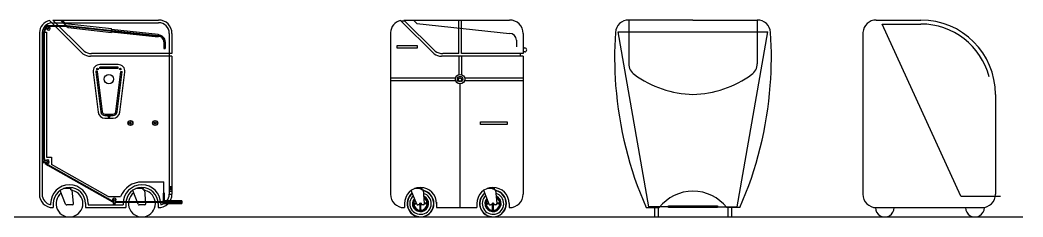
# Model space of a CAD drawing. Header units: millimetres. Extents: x 1077.9 to 1156.3, y 218.3 to 239.8.
# Drawn here: x 1099.21 to 1106.68, y 234.84 to 236.31 of the extents above; entities that cross this region are included whole.
import ezdxf

# ---------------------------------------------------------------- set-up
doc = ezdxf.new("R2010")
doc.units = ezdxf.units.MM

msp = doc.modelspace()

# ---------------------------------------------------------------- linework, layer by layer
for p, q in [((1099.4326, 236.3107), (1099.6822, 236.0611)), ((1099.4576, 236.3138), (1100.2448, 236.3138)), ((1099.4576, 236.3138), (1099.6905, 236.081)), ((1099.5142, 236.3138), (1099.5543, 236.2737)), ((1099.5283, 236.3138), (1099.5533, 236.2888)), ((1102.0464, 236.3107), (1102.296, 236.0611)), ((1102.0505, 236.3065), (1102.0787, 236.3065)), ((1102.0713, 236.3138), (1102.8586, 236.3138)), ((1102.0713, 236.3138), (1102.3042, 236.081)), ((1102.1421, 236.3138), (1102.1671, 236.2888)), ((1102.4796, 236.0638), (1102.4796, 236.3138)), ((1102.4995, 236.0638), (1102.4995, 236.3138)), ((1104.2237, 236.3138), (1103.7458, 236.3138)), ((1103.7458, 236.3138), (1103.7458, 235.9878)), ((1104.2237, 236.3138), (1104.7016, 236.3138)), ((1104.7016, 236.3138), (1104.7016, 235.9878)), ((1105.5886, 236.3138), (1105.9202, 236.3138)), ((1099.3979, 236.2699), (1099.4019, 236.2658)), ((1099.4019, 236.2658), (1099.4103, 236.2742)), ((1099.4026, 236.2652), (1099.411, 236.2736)), ((1099.4197, 236.2481), (1099.4026, 236.2652)), ((1099.4061, 236.2784), (1099.4103, 236.2742)), ((1099.4281, 236.2564), (1099.411, 236.2736)), ((1099.4225, 236.2481), (1099.4281, 236.2536)), ((1099.4495, 236.2938), (1100.2448, 236.2938)), ((1099.5533, 236.2888), (1099.8958, 236.2516)), ((1099.5543, 236.2737), (1099.5653, 236.2737)), ((1099.5653, 236.2652), (1099.5628, 236.2652)), ((1099.5628, 236.2652), (1099.5713, 236.2567)), ((1099.5653, 236.2737), (1099.5653, 236.2652)), ((1099.5713, 236.2567), (1099.8958, 236.2214)), ((1099.8958, 236.2214), (1099.8958, 236.2516)), ((1099.8958, 236.2466), (1100.2427, 236.2088)), ((1102.1671, 236.2888), (1102.8568, 236.2138)), ((1106.2172, 234.9989), (1105.6326, 236.2838)), ((1105.6326, 236.2838), (1105.9202, 236.2838)), ((1099.3578, 236.2204), (1099.3578, 235.0138)), ((1099.3778, 236.2196), (1099.3778, 235.0138)), ((1099.392, 236.2243), (1099.3783, 236.2243)), ((1099.397, 236.2242), (1099.4111, 236.2242)), ((1099.4111, 236.2242), (1099.4111, 235.2898)), ((1099.8958, 236.2264), (1100.2427, 236.1887)), ((1100.2427, 236.2088), (1100.2427, 236.1887)), ((1100.2584, 236.1883), (1100.2619, 236.1977)), ((1100.277, 236.1743), (1100.2851, 236.1801)), ((1100.3248, 236.2138), (1100.3248, 235.0138)), ((1100.3448, 236.2138), (1100.3448, 236.0638)), ((1101.9716, 236.2204), (1101.9716, 235.0138)), ((1102.9086, 236.1638), (1102.9086, 236.1138)), ((1102.9586, 236.2138), (1102.9586, 236.0638)), ((1103.6669, 236.2262), (1104.7806, 236.2262)), ((1103.8952, 234.9201), (1103.6669, 236.2262)), ((1104.5522, 234.9201), (1104.7806, 236.2262)), ((1105.4888, 236.2204), (1105.4888, 235.0138)), ((1100.2846, 236.1507), (1100.2846, 236.1007)), ((1100.2846, 236.1507), (1100.2946, 236.1507)), ((1100.2846, 236.1007), (1100.2946, 236.1007)), ((1100.2946, 236.1507), (1100.2946, 236.1007)), ((1100.3448, 236.0439), (1099.7382, 236.0439)), ((1100.3448, 236.0638), (1099.7465, 236.0638)), ((1100.3448, 236.0439), (1100.3448, 235.0138)), ((1102.9586, 236.0439), (1102.3519, 236.0439)), ((1102.4796, 236.0638), (1102.3602, 236.0638)), ((1102.4796, 236.0439), (1102.4796, 235.9062)), ((1102.9586, 236.0638), (1102.4995, 236.0638)), ((1102.4995, 236.0439), (1102.4995, 235.9062)), ((1102.9379, 236.0638), (1102.9379, 236.0439)), ((1102.9586, 236.0439), (1102.9586, 235.0138)), ((1099.7875, 235.9315), (1099.7775, 235.9315)), ((1099.7865, 235.9437), (1099.7945, 235.9517)), ((1099.8075, 235.9515), (1099.8075, 235.9615)), ((1099.9442, 235.9515), (1099.9442, 235.9615)), ((1099.9652, 235.9437), (1099.9571, 235.9517)), ((1099.964, 235.929), (1099.9741, 235.929)), ((1101.9718, 235.8826), (1102.456, 235.8826)), ((1101.9718, 235.8627), (1102.456, 235.8627)), ((1102.5231, 235.8826), (1102.9588, 235.8826)), ((1102.5231, 235.8627), (1102.9588, 235.8627)), ((1102.4896, 234.9138), (1102.4896, 235.8376)), ((1106.4758, 235.7582), (1106.4758, 235.0138)), ((1099.8718, 235.588), (1099.8799, 235.596)), ((1100.0316, 235.5411), (1100.0396, 235.5492)), ((1100.2158, 235.5411), (1100.2239, 235.5492)), ((1099.3778, 235.2621), (1099.3898, 235.2621)), ((1099.3898, 235.2621), (1099.3898, 235.2502)), ((1099.4157, 235.2621), (1099.3907, 235.2621)), ((1099.3907, 235.2621), (1099.3907, 235.2502)), ((1099.4111, 235.2898), (1099.4474, 235.2898)), ((1099.4177, 235.2601), (1099.4177, 235.2522)), ((1099.4474, 235.2898), (1099.4474, 235.2353)), ((1099.3778, 235.2502), (1099.3898, 235.2502)), ((1099.4157, 235.2502), (1099.3907, 235.2502)), ((1099.553, 234.9402), (1099.5128, 235.0422)), ((1099.5921, 235.0554), (1099.5374, 235.0554)), ((1099.5807, 235.0588), (1099.5473, 235.0588)), ((1099.5921, 235.06), (1099.5514, 235.06)), ((1099.5921, 235.06), (1099.5921, 235.0608)), ((1099.5921, 235.0608), (1099.5941, 235.0608)), ((1099.5921, 235.0454), (1099.5921, 235.0554)), ((1099.5921, 235.0454), (1099.6027, 235.0454)), ((1099.5941, 235.0608), (1099.5941, 235.0632)), ((1099.6116, 234.9438), (1099.6027, 235.0454)), ((1100.0925, 234.9402), (1100.0523, 235.0422)), ((1100.1316, 235.0554), (1100.0769, 235.0554)), ((1100.1202, 235.0588), (1100.0868, 235.0588)), ((1100.1316, 235.06), (1100.0909, 235.06)), ((1100.1215, 235.105), (1100.2833, 235.105)), ((1100.1316, 235.06), (1100.1316, 235.0608)), ((1100.1316, 235.0608), (1100.1336, 235.0608)), ((1100.1316, 235.0454), (1100.1316, 235.0554)), ((1100.1316, 235.0454), (1100.1422, 235.0454)), ((1100.1336, 235.0608), (1100.1336, 235.0632)), ((1100.1511, 234.9438), (1100.1422, 235.0454)), ((1100.2833, 235.0204), (1100.2833, 235.105)), ((1100.3248, 235.0707), (1100.3448, 235.0707)), ((1100.3248, 235.0679), (1100.3448, 235.0679)), ((1100.3248, 235.0657), (1100.3448, 235.0657)), ((1100.3248, 235.0597), (1100.3448, 235.0597)), ((1100.3248, 235.0497), (1100.3448, 235.0497)), ((1100.3248, 235.0375), (1100.3448, 235.0375)), ((1102.1668, 234.9402), (1102.1265, 235.0422)), ((1102.2059, 235.0554), (1102.1511, 235.0554)), ((1102.1944, 235.0588), (1102.161, 235.0588)), ((1102.2059, 235.06), (1102.1651, 235.06)), ((1102.2059, 235.0608), (1102.1684, 235.0608)), ((1102.207, 235.0616), (1102.1722, 235.0616)), ((1102.2059, 235.06), (1102.2059, 235.0608)), ((1102.2059, 235.0608), (1102.2078, 235.0608)), ((1102.2059, 235.0454), (1102.2059, 235.0554)), ((1102.2059, 235.0454), (1102.2164, 235.0454)), ((1102.207, 235.0616), (1102.207, 235.0633)), ((1102.2078, 235.0608), (1102.2078, 235.0632)), ((1102.2253, 234.9438), (1102.2164, 235.0454)), ((1102.7063, 234.9402), (1102.666, 235.0422)), ((1102.7454, 235.0554), (1102.6906, 235.0554)), ((1102.7339, 235.0588), (1102.7006, 235.0588)), ((1102.7454, 235.06), (1102.7046, 235.06)), ((1102.7454, 235.0608), (1102.7079, 235.0608)), ((1102.7465, 235.0616), (1102.7117, 235.0616)), ((1102.7454, 235.06), (1102.7454, 235.0608)), ((1102.7454, 235.0608), (1102.7473, 235.0608)), ((1102.7454, 235.0454), (1102.7454, 235.0554)), ((1102.7454, 235.0454), (1102.7559, 235.0454)), ((1102.7465, 235.0616), (1102.7465, 235.0633)), ((1102.7473, 235.0608), (1102.7473, 235.0632)), ((1102.7648, 234.9438), (1102.7559, 235.0454)), ((1099.8694, 234.9964), (1099.9621, 234.9964)), ((1099.9099, 234.9695), (1099.9099, 234.9465)), ((1099.9119, 234.9715), (1099.9197, 234.9715)), ((1099.9217, 234.9695), (1099.9217, 234.9465)), ((1100.4173, 234.9638), (1100.2783, 234.9638)), ((1100.2783, 234.9439), (1100.2783, 234.9638)), ((1100.3248, 235.0133), (1100.3448, 235.0133)), ((1100.4173, 234.9638), (1100.4173, 234.9439)), ((1106.2172, 234.9989), (1106.5121, 234.9989)), ((1099.4416, 234.9438), (1099.4416, 234.9355)), ((1099.4578, 234.9138), (1099.4616, 234.9138)), ((1099.4616, 234.9438), (1099.4616, 234.9138)), ((1099.6016, 234.9338), (1099.5623, 234.9338)), ((1099.7016, 234.9438), (1099.7016, 234.9138)), ((1099.7016, 234.9138), (1100.0011, 234.9138)), ((1099.7216, 234.9438), (1099.7216, 234.9338)), ((1099.7216, 234.9338), (1099.9811, 234.9338)), ((1099.9099, 234.9465), (1099.9217, 234.9465)), ((1099.9099, 234.9455), (1099.9217, 234.9455)), ((1099.9099, 234.9338), (1099.9099, 234.9455)), ((1099.9217, 234.9338), (1099.9217, 234.9455)), ((1099.9811, 234.9438), (1099.9811, 234.9338)), ((1100.0011, 234.9438), (1100.0011, 234.9138)), ((1100.1411, 234.9338), (1100.1018, 234.9338)), ((1100.2411, 234.9438), (1100.2411, 234.9138)), ((1100.2611, 234.9438), (1100.2611, 234.9355)), ((1100.2783, 234.9439), (1100.4173, 234.9439)), ((1102.0716, 234.9138), (1102.0753, 234.9138)), ((1102.0753, 234.9438), (1102.0753, 234.9138)), ((1102.1403, 234.9458), (1102.1645, 234.9458)), ((1102.1403, 234.9418), (1102.1661, 234.9418)), ((1102.1404, 234.9468), (1102.1641, 234.9468)), ((1102.1404, 234.9408), (1102.1665, 234.9408)), ((1102.2153, 234.9338), (1102.1761, 234.9338)), ((1102.1923, 234.8889), (1102.1923, 234.9338)), ((1102.1933, 234.8889), (1102.1933, 234.9338)), ((1102.1973, 234.8889), (1102.1973, 234.9338)), ((1102.1983, 234.8889), (1102.1983, 234.9338)), ((1102.2502, 234.9408), (1102.2248, 234.9408)), ((1102.2502, 234.9468), (1102.225, 234.9468)), ((1102.2503, 234.9458), (1102.2251, 234.9458)), ((1102.2503, 234.9418), (1102.2251, 234.9418)), ((1102.3153, 234.9546), (1102.3153, 234.9138)), ((1102.3153, 234.9138), (1102.6148, 234.9138)), ((1102.6148, 234.9438), (1102.6148, 234.9138)), ((1102.6799, 234.9468), (1102.7036, 234.9468)), ((1102.6799, 234.9458), (1102.704, 234.9458)), ((1102.6799, 234.9418), (1102.7056, 234.9418)), ((1102.6799, 234.9408), (1102.706, 234.9408)), ((1102.7548, 234.9338), (1102.7156, 234.9338)), ((1102.7318, 234.8889), (1102.7318, 234.9338)), ((1102.7328, 234.8889), (1102.7328, 234.9338)), ((1102.7368, 234.8889), (1102.7368, 234.9338)), ((1102.7378, 234.8889), (1102.7378, 234.9338)), ((1102.7897, 234.9408), (1102.7644, 234.9408)), ((1102.7897, 234.9468), (1102.7646, 234.9468)), ((1102.7898, 234.9458), (1102.7646, 234.9458)), ((1102.7898, 234.9418), (1102.7646, 234.9418)), ((1102.8548, 234.9438), (1102.8548, 234.9138)), ((1102.8548, 234.9138), (1102.8586, 234.9138)), ((1103.8748, 234.9138), (1103.9716, 234.9138)), ((1104.0422, 234.9201), (1103.8952, 234.9201)), ((1103.9375, 234.9138), (1103.9375, 234.8438)), ((1103.9655, 234.9138), (1103.9655, 234.8438)), ((1104.4053, 234.9201), (1104.5522, 234.9201)), ((1104.5727, 234.9138), (1104.4759, 234.9138)), ((1104.482, 234.9138), (1104.482, 234.8438)), ((1104.5099, 234.9138), (1104.5099, 234.8438)), ((1105.5888, 234.9138), (1106.3758, 234.9138)), ((1077.9084, 234.8438), (1106.6801, 234.8438))]:
    msp.add_line(p, q)
at = {"color": 3}
for p, q in [((1099.4161, 236.2719), (1099.5653, 236.2719)), ((1099.4179, 236.2669), (1099.5653, 236.2669)), ((1099.5653, 236.2719), (1100.2427, 236.1994)), ((1099.5653, 236.2669), (1100.2427, 236.1943)), ((1099.392, 235.2737), (1099.392, 236.2243)), ((1099.397, 235.2768), (1099.397, 236.2243)), ((1100.2896, 236.1507), (1100.2896, 236.1007)), ((1099.9056, 234.9539), (1099.4199, 235.2288)), ((1099.9069, 234.9589), (1099.4224, 235.2333)), ((1100.4173, 234.9563), (1099.9217, 234.9563)), ((1100.4173, 234.9513), (1099.9217, 234.9513))]:
    msp.add_line(p, q, dxfattribs=at)
at = {"color": 0}
msp.add_line((1099.8694, 234.9964), (1099.4474, 235.2353), dxfattribs=at)
for points in [[(1099.4076, 236.2715), (1099.4046, 236.2685), (1099.4053, 236.2679), (1099.4083, 236.2709)], [(1102.1715, 236.1039), (1102.0215, 236.1039), (1102.0215, 236.1238), (1102.1715, 236.1238)], [(1102.8415, 235.5352), (1102.6415, 235.5352), (1102.6415, 235.5551), (1102.8415, 235.5551)], [(1099.3898, 235.254), (1099.3898, 235.2583), (1099.3907, 235.2583), (1099.3907, 235.254)], [(1099.5807, 235.06), (1099.5913, 235.06), (1099.5913, 235.0554), (1099.5807, 235.0554)], [(1100.1202, 235.06), (1100.1308, 235.06), (1100.1308, 235.0554), (1100.1202, 235.0554)], [(1102.1944, 235.06), (1102.205, 235.06), (1102.205, 235.0554), (1102.1944, 235.0554)], [(1102.1953, 235.0554), (1102.2041, 235.0554), (1102.2041, 235.0516), (1102.1953, 235.0516)], [(1102.7339, 235.06), (1102.7445, 235.06), (1102.7445, 235.0554), (1102.7339, 235.0554)], [(1102.7348, 235.0554), (1102.7436, 235.0554), (1102.7436, 235.0516), (1102.7348, 235.0516)], [(1100.2783, 234.9638), (1100.2883, 234.9638), (1100.2883, 235.0204), (1100.2783, 235.0204)], [(1099.9179, 234.9455), (1099.9136, 234.9455), (1099.9136, 234.9465), (1099.9179, 234.9465)], [(1102.1516, 234.9458), (1102.1516, 234.9418), (1102.1488, 234.9418), (1102.1488, 234.9458)], [(1102.1933, 234.9001), (1102.1973, 234.9001), (1102.1973, 234.8973), (1102.1933, 234.8973)], [(1102.239, 234.9458), (1102.239, 234.9418), (1102.2418, 234.9418), (1102.2418, 234.9458)], [(1102.6911, 234.9458), (1102.6911, 234.9418), (1102.6883, 234.9418), (1102.6883, 234.9458)], [(1102.7328, 234.9001), (1102.7368, 234.9001), (1102.7368, 234.8973), (1102.7328, 234.8973)], [(1102.7785, 234.9458), (1102.7785, 234.9418), (1102.7813, 234.9418), (1102.7813, 234.9458)], [(1104.0422, 234.9263), (1104.4053, 234.9263), (1104.4053, 234.9138), (1104.0422, 234.9138)]]:
    msp.add_lwpolyline(points, close=True)
for points in [[(1102.9586, 236.106), (1102.9716, 236.106)], [(1102.9716, 236.076), (1102.9716, 236.076), (1102.9586, 236.076)], [(1099.9442, 235.9615), (1099.8075, 235.9615)], [(1099.9442, 235.9515), (1099.8075, 235.9515)]]:
    msp.add_lwpolyline(points)
msp.add_lwpolyline([(1099.845, 235.5815), (1099.9067, 235.5815, 0.378242), (1099.9563, 235.6253), (1099.9938, 235.9253, 0.451123), (1099.9442, 235.9815), (1099.8075, 235.9815, 0.451123), (1099.7579, 235.9253), (1099.7954, 235.6253, 0.378242)], format="xyb", close=True)
for points in [[(1099.7775, 235.9315, 0.031099), (1099.7777, 235.9277), (1099.8152, 235.6277, 0.378242), (1099.845, 235.6015), (1099.9067, 235.6015, 0.378242), (1099.9365, 235.6277), (1099.974, 235.9277, 0.010393), (1099.9741, 235.929, 0.010393)], [(1099.7875, 235.9315, 0.031099), (1099.7876, 235.929), (1099.8251, 235.629, 0.378242), (1099.845, 235.6115), (1099.9067, 235.6115, 0.378242), (1099.9265, 235.629), (1099.964, 235.929)]]:
    msp.add_lwpolyline(points, format="xyb")
for centre, radius in [((1099.7905, 235.9477), 0.00569), ((1099.9612, 235.9477), 0.00569), ((1099.8758, 235.8726), 0.035), ((1102.4896, 235.8726), 0.035), ((1102.4896, 235.8726), 0.02), ((1102.4896, 235.8688), 0.0126), ((1099.8758, 235.592), 0.00569), ((1100.0356, 235.5452), 0.0187), ((1100.0356, 235.5452), 0.0167), ((1100.2198, 235.5452), 0.0187), ((1100.2198, 235.5452), 0.0167), ((1100.0356, 235.5452), 0.00569), ((1100.2198, 235.5452), 0.00569), ((1100.2833, 234.9538), 0.00297), ((1102.1953, 234.9438), 0.00566), ((1102.7348, 234.9438), 0.00566)]:
    msp.add_circle(centre, radius)
for centre, radius, start, end in [((1099.4576, 236.2138), 0.1, 104.45931, 176.25158), ((1100.2448, 236.2138), 0.1, 360, 90), ((1102.0713, 236.2138), 0.1, 104.45931, 176.25158), ((1102.8586, 236.2138), 0.1, 360, 90), ((1103.7458, 236.2138), 0.1, 90, 176.25158), ((1104.7016, 236.2138), 0.1, 3.74842, 90), ((1105.5886, 236.2138), 0.1, 90, 176.25158), ((1105.9202, 235.7582), 0.5556, 0, 90), ((1099.4585, 236.2135), 0.0809, 96.38574, 175.60673), ((1099.4247, 236.2514), 0.0138, 160.33224, 109.66776), ((1099.4211, 236.2495), 0.002, 225, 315), ((1099.4267, 236.255), 0.002, 315, 45.1581), ((1100.2448, 236.2138), 0.08, 360, 90), ((1105.9202, 235.7582), 0.5256, 14.57731, 90), ((1100.2446, 236.1507), 0.05, 360, 92.2053), ((1100.2446, 236.1507), 0.04, 359.98751, 92.75701), ((1102.8586, 236.1638), 0.05, 360, 90), ((1106.4443, 236.037), 2.8043, 176.25158, 184.33385), ((1102.0032, 236.037), 2.8043, 355.66333, 3.74842), ((1099.7465, 236.1638), 0.1, 235.95547, 270), ((1102.3602, 236.1638), 0.1, 235.95547, 270), ((1102.9716, 236.091), 0.015, 270, 90), ((1099.7382, 236.1439), 0.1, 235.95547, 270), ((1102.3519, 236.1439), 0.1, 235.95547, 270), ((1103.8458, 235.9878), 0.1, 180, 234.09976), ((1104.6016, 235.9878), 0.1, 305.90024, 0), ((1104.2458, 236.5404), 0.7822, 234.09976, 268.38151), ((1104.2016, 236.5404), 0.7822, 271.61849, 305.90024), ((1106.4443, 236.037), 2.8043, 184.33385, 203.6115), ((1102.0032, 236.037), 2.8043, 336.3885, 355.66333), ((1099.4177, 235.2562), 0.0138, 205.33224, 154.66776), ((1099.4157, 235.2601), 0.002, 0, 90), ((1099.4157, 235.2522), 0.002, 269.8419, 0), ((1099.5816, 234.9438), 0.14, 0, 180), ((1099.5816, 234.9438), 0.12, 0, 180), ((1099.5816, 234.9438), 0.1, 127.73679, 77.61095), ((1100.1215, 234.9338), 0.1711, 90, 158.56994), ((1100.1211, 234.9438), 0.14, 0, 180), ((1100.1211, 234.9438), 0.12, 0, 180), ((1100.1211, 234.9438), 0.1, 127.73679, 77.61095), ((1102.1953, 234.9438), 0.12, 0, 180), ((1102.1953, 234.9438), 0.1, 127.73679, 77.61095), ((1102.1953, 234.9438), 0.098, 128.07689, 77.24439), ((1102.7348, 234.9438), 0.12, 0, 180), ((1102.7348, 234.9438), 0.1, 127.73679, 77.61095), ((1102.7348, 234.9438), 0.098, 128.07689, 77.24439), ((1104.2237, 234.7151), 0.321, 90, 141.76034), ((1104.2237, 234.7151), 0.321, 38.23966, 90), ((1099.4578, 235.0138), 0.1, 180, 270), ((1099.4578, 235.0138), 0.08, 180, 258.27502), ((1099.9158, 234.9715), 0.0138, 295.33224, 244.66776), ((1099.9119, 234.9695), 0.002, 90, 180), ((1099.9197, 234.9695), 0.002, 359.8419, 90), ((1100.2448, 235.0138), 0.1, 267.855, 0), ((1100.2448, 235.0138), 0.08, 281.72498, 0), ((1102.0716, 235.0138), 0.1, 180, 270), ((1102.1953, 234.9438), 0.08, 131.94819, 73.06386), ((1102.1953, 234.9438), 0.06, 139.24951, 65.1258), ((1102.1953, 234.9438), 0.055, 142.02244, 62.08605), ((1102.1953, 234.9438), 0.05, 145.45879, 176.56019), ((1102.1953, 234.9438), 0.05, 3.43981, 58.29345), ((1102.7348, 234.9438), 0.08, 131.94819, 73.06386), ((1102.7348, 234.9438), 0.06, 139.24951, 65.1258), ((1102.7348, 234.9438), 0.055, 142.02244, 62.08605), ((1102.7348, 234.9438), 0.05, 145.45879, 176.56019), ((1102.7348, 234.9438), 0.05, 3.43981, 58.29345), ((1102.8586, 235.0138), 0.1, 270, 0), ((1105.5888, 235.0138), 0.1, 180, 270), ((1106.3758, 235.0138), 0.1, 270, 0), ((1099.5623, 234.9438), 0.01, 201.53251, 270), ((1099.6016, 234.9438), 0.01, 270, 0), ((1100.1018, 234.9438), 0.01, 201.53251, 270), ((1100.1411, 234.9438), 0.01, 270, 0), ((1102.1953, 234.9438), 0.05, 183.43981, 266.56019), ((1102.1761, 234.9438), 0.01, 201.53251, 270), ((1102.1953, 234.9438), 0.05, 273.43981, 356.56019), ((1102.2153, 234.9438), 0.01, 270, 0), ((1102.7348, 234.9438), 0.05, 183.43981, 266.56019), ((1102.7156, 234.9438), 0.01, 201.53251, 270), ((1102.7348, 234.9438), 0.05, 273.43981, 356.56019), ((1102.7548, 234.9438), 0.01, 270, 0), ((1105.6516, 234.9138), 0.07, 179.78807, 0), ((1106.3228, 234.9138), 0.07, 179.78807, 0)]:
    msp.add_arc(centre, radius, start, end)
at = {"color": 3}
for centre, radius, start, end in [((1099.454, 236.2227), 0.0621, 127.64973, 178.50162), ((1099.454, 236.2227), 0.0571, 129.32867, 178.50162), ((1100.2427, 236.1499), 0.0469, 0.99733, 89.99153), ((1099.442, 235.2737), 0.05, 180, 193.42836), ((1099.447, 235.2768), 0.05, 180, 197.12441), ((1099.442, 235.2737), 0.05, 207.98422, 243.77816), ((1099.447, 235.2768), 0.05, 212.10323, 240.54583), ((1099.9168, 234.9763), 0.02, 240.48207, 249.8221), ((1099.9154, 234.9713), 0.02, 240.49092, 253.80552)]:
    msp.add_arc(centre, radius, start, end, dxfattribs=at)

doc.saveas('drawing.dxf')
